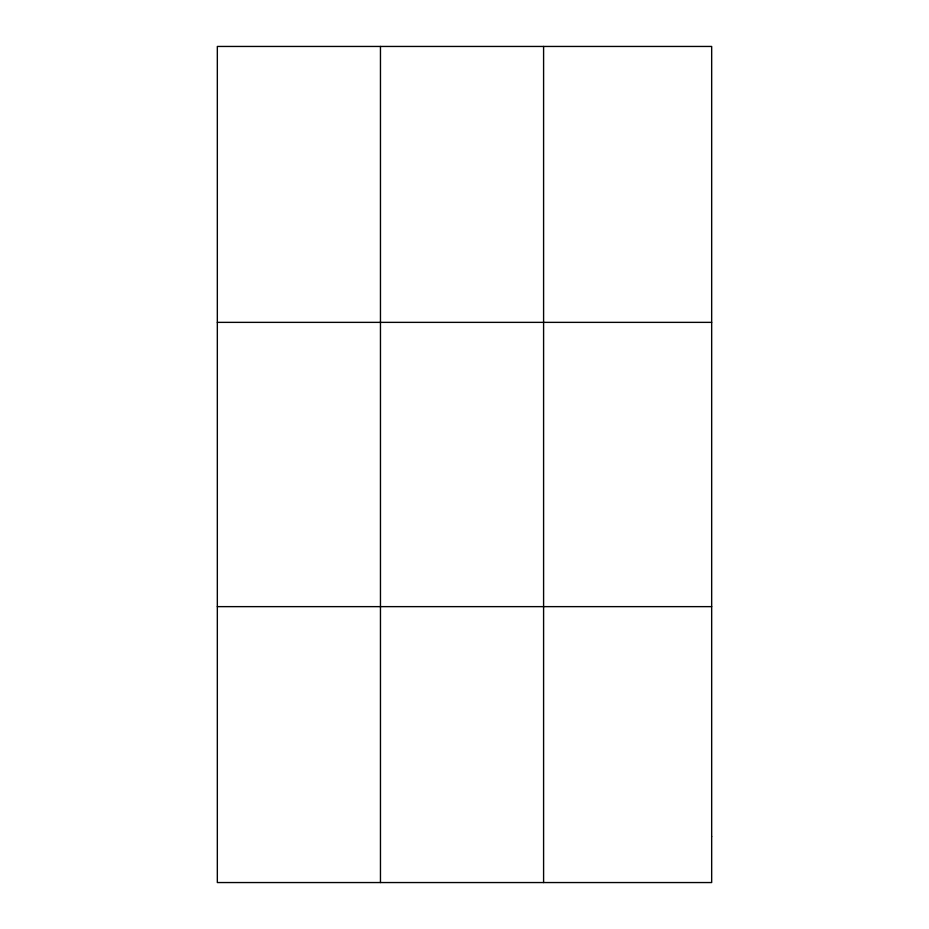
<?xml version="1.0" encoding="UTF-8"?>
<svg xmlns="http://www.w3.org/2000/svg" width="929" height="929" viewBox="0 0 929 929"><rect width="100%" height="100%" fill="white"/><g stroke="black" fill="none" stroke-linecap="round" stroke-linejoin="round"><path stroke-width="1.39" d="M380.46 46.45L380.46 882.55M543.593 46.45L543.593 882.55M217.328 322.363L711.672 322.363M217.328 606.637L711.672 606.637M711.672 836.564L711.672 882.55L217.328 882.55L217.328 46.45L711.672 46.45L711.672 836.564"/></g></svg>
